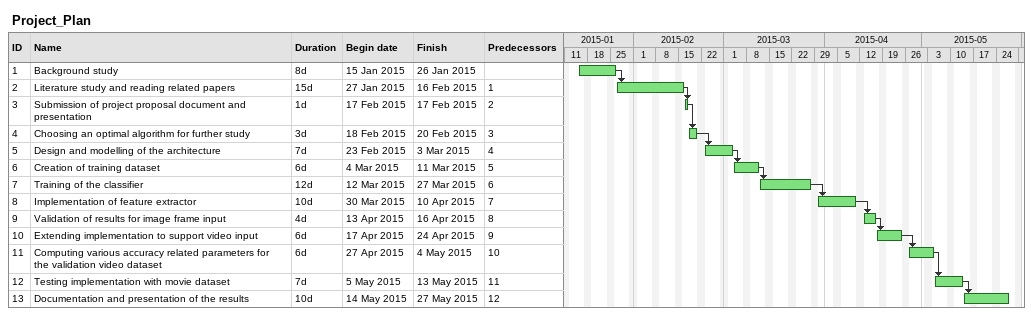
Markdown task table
Project_Plan

| ID | Task | Duration | Start | Finish | Predecessors |
|---|---|---|---|---|---|
| 1 | Background study | 8d | 2015-01-15 | 2015-01-26 |  |
| 2 | Literature study and reading related papers | 15d | 2015-01-27 | 2015-02-16 | 1 |
| 3 | Submission of project proposal document and presentation | 1d | 2015-02-17 | 2015-02-17 | 2 |
| 4 | Choosing an optimal algorithm for further study | 3d | 2015-02-18 | 2015-02-20 | 3 |
| 5 | Design and modelling of the architecture | 7d | 2015-02-23 | 2015-03-03 | 4 |
| 6 | Creation of training dataset | 6d | 2015-03-04 | 2015-03-11 | 5 |
| 7 | Training of the classifier | 12d | 2015-03-12 | 2015-03-27 | 6 |
| 8 | Implementation of feature extractor | 10d | 2015-03-30 | 2015-04-10 | 7 |
| 9 | Validation of results for image frame input | 4d | 2015-04-13 | 2015-04-16 | 8 |
| 10 | Extending implementation to support video input | 6d | 2015-04-17 | 2015-04-24 | 9 |
| 11 | Computing various accuracy related parameters for the validation video dataset | 6d | 2015-04-27 | 2015-05-04 | 10 |
| 12 | Testing implementation with movie dataset | 7d | 2015-05-05 | 2015-05-13 | 11 |
| 13 | Documentation and presentation of the results | 10d | 2015-05-14 | 2015-05-27 | 12 |
